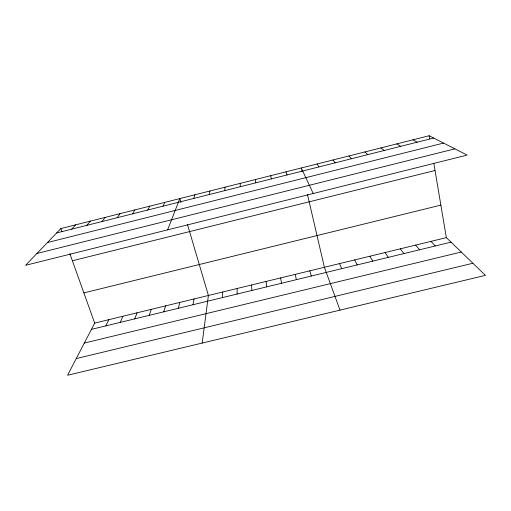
<?xml version="1.0" encoding="UTF-8"?>
<svg xmlns="http://www.w3.org/2000/svg" width="511" height="511" viewBox="0 0 511 511"><rect width="100%" height="100%" fill="white"/><g stroke="black" fill="none" stroke-linecap="round" stroke-linejoin="round"><path stroke-width="0.77" d="M240.215 186.739L240.247 183.36M237.078 294.042L237.187 288.479M222.349 297.619L222.777 291.979M224.693 190.648L225.083 187.179M202.171 343.079L208.405 295.473L187.428 224.342M192.998 304.735L194.065 298.961M209.21 194.544L209.964 190.993M178.377 308.286L179.763 302.435M163.795 311.819L165.5 305.904M193.771 198.428L194.876 194.793M149.25 315.351L151.269 309.359M134.744 318.87L137.069 312.809M167.589 229.861L179.827 198.587L180.926 202.292M120.27 322.377L122.908 316.252M105.834 325.884L108.779 319.688M163.015 206.169L164.823 202.369M69.847 253.692L94.688 323.112L67.567 375.253L485.45 275.359L446.358 237.641L433.871 163.616M147.698 210.027L149.857 206.137M132.426 213.873L134.923 209.9M117.191 217.705L120.034 213.655M101.996 221.531L105.183 217.399M86.838 225.351L90.37 221.129M71.725 229.152L75.596 224.853M60.854 228.57L25.55 265.311L467.143 155.095L429.163 135.747L60.854 228.57L61.895 231.464M56.651 232.946L433.667 138.04M47.427 242.546L443.554 143.08M36.907 253.494L454.873 148.848M72.383 260.77L435.027 170.489M83.881 292.899L440.872 205.115M94.688 323.112L446.358 237.641M91.431 329.371L451.034 242.15M84.315 343.06L461.261 252.019M76.241 358.588L472.905 263.254M413.029 139.81L417.136 142.199M396.938 143.866L400.656 146.35M380.893 147.909L384.221 150.483M364.886 151.946L367.824 154.609M430.977 241.377L435.289 245.97M348.93 155.97L351.485 158.729M415.628 245.108L419.588 249.777M333.012 159.981L335.184 162.83M400.324 248.831L403.933 253.571M385.064 252.536L388.315 257.359M317.139 163.98L318.928 166.925M369.836 256.241L372.743 261.14M354.653 259.933L357.208 264.909M313.211 193.516L301.305 167.972L302.193 171.773M339.502 263.612L341.712 268.665M339.987 310.132L324.396 267.285L307.443 194.378M285.981 171.83L287.029 174.954M309.768 270.836L311.301 276.042M295.179 274.381L296.386 279.664M270.696 175.682L271.379 178.888M429.163 135.747L429.694 138.864M280.628 277.92L281.504 283.273M266.11 281.446L266.659 286.869M255.455 179.527L255.775 182.817M251.629 284.966L251.853 290.465"/></g></svg>
